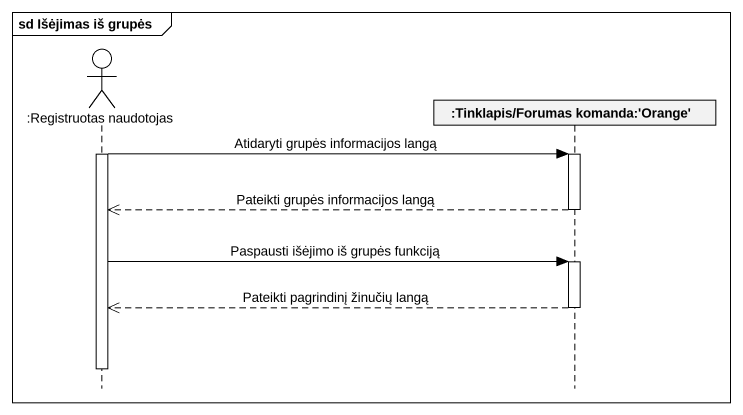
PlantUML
@startuml
mainframe sd Išėjimas iš grupės
hide footbox
actor ":Registruotas naudotojas" as Registruotas_naudotojas
participant ":Tinklapis/Forumas komanda:'Orange'" as Tinklapis_Forumas_komanda

activate Registruotas_naudotojas
Registruotas_naudotojas -> Tinklapis_Forumas_komanda : Atidaryti grupės informacijos langą
activate Tinklapis_Forumas_komanda
Tinklapis_Forumas_komanda -->> Registruotas_naudotojas : Pateikti grupės informacijos langą
deactivate Tinklapis_Forumas_komanda
Registruotas_naudotojas -> Tinklapis_Forumas_komanda : Paspausti išėjimo iš grupės funkciją
activate Tinklapis_Forumas_komanda
Tinklapis_Forumas_komanda -->> Registruotas_naudotojas : Pateikti pagrindinį žinučių langą
deactivate Tinklapis_Forumas_komanda
deactivate Registruotas_naudotojas
@enduml
